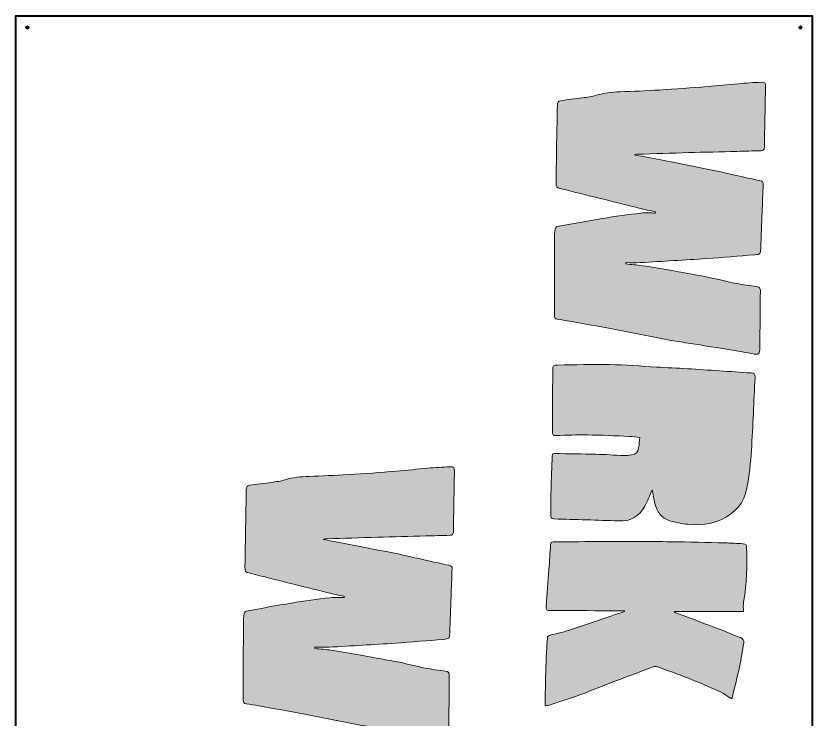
# Model space of a CAD drawing. Header units: millimetres. Extents: x 0 to 1200, y -2000 to 0.
# Drawn here: x 0 to 1200, y -1060 to 0 of the extents above; entities that cross this region are included whole.
import ezdxf

# ---------------------------------------------------------------- set-up
doc = ezdxf.new("R2010")
doc.units = ezdxf.units.MM
doc.header["$MEASUREMENT"] = 0
for name, color, linetype, lineweight in [('2023-006', 7, 'Continuous', 0), ('Bounding Box', 7, 'Continuous', 0), ('Screws', 7, 'Continuous', 0)]:
    doc.layers.add(name, color=color, linetype=linetype, lineweight=lineweight)

# ---------------------------------------------------------------- blocks, each defined once
blk = doc.blocks.new('Block_0')
at = {"layer": '2023-006', "true_color": 0x000000, "transparency": 33554687}
h = blk.add_hatch(color=18, dxfattribs=at)
h.dxf.hatch_style = 2
edge = h.paths.add_edge_path()
edge.add_spline(control_points=[(495.3, -875.2), (487.1, -873.4), (478.8, -871.7), (470.6, -869.7), (431.5, -860), (392.4, -850.2), (353.3, -840.3), (345.5, -838.4), (345.4, -838.2), (345.4, -830.2), (345.7, -810.4), (346, -790.5), (346.4, -770.7), (346.7, -751.9), (347.2, -733.1), (347.4, -714.3), (347.4, -710.5), (348.7, -708.1), (352.4, -707.6), (363.4, -706.1), (374.4, -704.9), (385.3, -703.3), (392.3, -702.3), (399.3, -701.4), (406, -699.4), (417.6, -695.7), (429.5, -694.8), (441.5, -694.3), (461.5, -693.4), (481.4, -692.7), (501.4, -691.5), (525.5, -690.1), (549.6, -688.3), (573.7, -686.4), (589.4, -685.1), (605.1, -683.3), (620.8, -681.9), (632, -681), (643.2, -680.3), (654.5, -679.9), (660.4, -679.7), (661.2, -680.5), (661.1, -686.2), (660.6, -716.7), (660, -747.2), (659.5, -777.7), (659.4, -781.4), (658, -783), (654.1, -783.1), (642.1, -783.2), (630.1, -783.8), (618, -784.1), (593.7, -784.7), (569.4, -785.3), (545.1, -786), (519.4, -786.7), (493.7, -787.6), (468.1, -788.4), (466.6, -788.5), (465.1, -788.6), (463.5, -789.5), (468, -790.3), (472.5, -791), (477, -791.8), (491, -794.6), (504.9, -797.3), (518.9, -800.1), (538.6, -803.9), (558.4, -807.6), (578.1, -811.7), (592.1, -814.6), (606.1, -818), (620.2, -821.1), (631, -823.6), (641.8, -826.1), (652.7, -828.2), (656.5, -828.9), (657.8, -830.7), (657.6, -834.2), (657.1, -848.1), (656.6, -861.9), (656, -875.7), (655.4, -893.7), (654.7, -911.8), (654.1, -929.8), (653.8, -938.9), (653.6, -939.3), (644.7, -940.1), (620.7, -942), (596.6, -944), (572.5, -945.7), (539.1, -947.9), (505.7, -949.9), (472.3, -951.8), (465.1, -952.2), (458, -951.9), (450.8, -951.9), (450.8, -952.5), (450.7, -953.2), (450.7, -953.9), (459, -954.7), (467.3, -955.2), (475.5, -956.5), (491.4, -958.9), (507.2, -961.6), (523, -964.4), (541.5, -967.7), (559.9, -971), (578.3, -974.6), (591.2, -977.2), (603.9, -980.7), (616.8, -983.2), (627.1, -985.3), (637.5, -986.6), (647.9, -988), (652, -988.5), (653.5, -990.1), (653.4, -994.4), (653, -1022.6), (653, -1050.9), (652.5, -1079.2), (652.3, -1090.9), (651.9, -1091), (640.4, -1089.1), (616.9, -1085.1), (593.4, -1081), (569.9, -1077.1), (550.5, -1073.9), (531, -1071.4), (511.6, -1067.9), (484.4, -1062.9), (457.2, -1057.1), (430, -1051.9), (408.8, -1047.8), (387.5, -1044.1), (366.3, -1040.3), (359.9, -1039.1), (353.5, -1038.1), (347.2, -1037.1), (344.1, -1036.6), (342.8, -1034.9), (342.8, -1031.8), (342.9, -993.6), (342.9, -955.4), (343, -917.2), (343, -911.8), (343.4, -906.4), (344.1, -901), (344.2, -899.7), (346, -897.7), (347.4, -897.5), (370.1, -893.2), (392.8, -889), (415.6, -885.3), (434.8, -882.2), (454.1, -879.5), (473.5, -877.2), (480.6, -876.3), (487.8, -877.1), (495, -877.1), (495.1, -876.4), (495.2, -875.8), (495.3, -875.2)], knot_values=[0, 0, 0, 0, 1, 1, 1, 2, 2, 2, 3, 3, 3, 4, 4, 4, 5, 5, 5, 6, 6, 6, 7, 7, 7, 8, 8, 8, 9, 9, 9, 10, 10, 10, 11, 11, 11, 12, 12, 12, 13, 13, 13, 14, 14, 14, 15, 15, 15, 16, 16, 16, 17, 17, 17, 18, 18, 18, 19, 19, 19, 20, 20, 20, 21, 21, 21, 22, 22, 22, 23, 23, 23, 24, 24, 24, 25, 25, 25, 26, 26, 26, 27, 27, 27, 28, 28, 28, 29, 29, 29, 30, 30, 30, 31, 31, 31, 32, 32, 32, 33, 33, 33, 34, 34, 34, 35, 35, 35, 36, 36, 36, 37, 37, 37, 38, 38, 38, 39, 39, 39, 40, 40, 40, 41, 41, 41, 42, 42, 42, 43, 43, 43, 44, 44, 44, 45, 45, 45, 46, 46, 46, 47, 47, 47, 48, 48, 48, 49, 49, 49, 50, 50, 50, 51, 51, 51, 52, 52, 52, 53, 53, 53, 54, 54, 54, 54], degree=3, periodic=0)
h = blk.add_hatch(color=18, dxfattribs=at)
h.dxf.hatch_style = 2
edge = h.paths.add_edge_path()
edge.add_spline(control_points=[(490.4, -1294.4), (486.6, -1302.8), (483.4, -1311.1), (479.3, -1318.9), (471, -1334.7), (458, -1342.3), (439.7, -1341.5), (407.3, -1340.1), (374.9, -1339.3), (342.4, -1338.4), (337.8, -1338.2), (337.4, -1335.5), (337.4, -1332.2), (337.5, -1319.5), (337.5, -1306.9), (337.9, -1294.3), (338.3, -1277.3), (339.1, -1260.4), (339.6, -1243.4), (339.7, -1240.4), (340.9, -1239.7), (343.7, -1239.7), (364.5, -1240.2), (385.2, -1240.3), (405.9, -1240.8), (419.7, -1241.2), (433.5, -1242.2), (447.3, -1242.7), (451.2, -1242.8), (455.1, -1242.4), (458.9, -1241.9), (465.8, -1241), (468.9, -1238), (470, -1231), (470.8, -1226.2), (471.2, -1221.2), (471.8, -1215.7), (466.2, -1215.1), (460.9, -1214.2), (455.6, -1214), (434.6, -1213.1), (413.6, -1212), (392.6, -1211.7), (376.9, -1211.4), (361.2, -1212.1), (345.4, -1212.5), (341.2, -1212.7), (339.9, -1211.1), (339.9, -1207.1), (340.2, -1175.9), (340.2, -1144.8), (340.4, -1113.7), (340.5, -1107.1), (341.3, -1106.3), (347.7, -1106.2), (373.8, -1105.9), (400, -1105.1), (426.1, -1105.6), (449.6, -1106.1), (473.1, -1108.1), (496.6, -1109.4), (512.4, -1110.2), (528.1, -1110.8), (543.9, -1111.8), (575.8, -1113.9), (607.7, -1116.2), (639.6, -1118.2), (643.9, -1118.5), (645.5, -1120), (645.3, -1124.6), (643.5, -1161.2), (642.3, -1197.9), (639.9, -1234.5), (638.7, -1253.6), (636.4, -1272.8), (633.1, -1291.7), (629.2, -1314.1), (615.6, -1329.7), (594.9, -1339.1), (578.6, -1346.6), (561.4, -1348.1), (543.9, -1346.5), (534.9, -1345.7), (525.9, -1343.6), (517.2, -1341.1), (504.3, -1337.3), (497.4, -1327.5), (494.3, -1314.9), (492.6, -1308.3), (491.7, -1301.5), (490.4, -1294.4)], knot_values=[0, 0, 0, 0, 1, 1, 1, 2, 2, 2, 3, 3, 3, 4, 4, 4, 5, 5, 5, 6, 6, 6, 7, 7, 7, 8, 8, 8, 9, 9, 9, 10, 10, 10, 11, 11, 11, 12, 12, 12, 13, 13, 13, 14, 14, 14, 15, 15, 15, 16, 16, 16, 17, 17, 17, 18, 18, 18, 19, 19, 19, 20, 20, 20, 21, 21, 21, 22, 22, 22, 23, 23, 23, 24, 24, 24, 25, 25, 25, 26, 26, 26, 27, 27, 27, 28, 28, 28, 29, 29, 29, 30, 30, 30, 30], degree=3, periodic=0)
h = blk.add_hatch(color=18, dxfattribs=at)
h.dxf.hatch_style = 2
edge = h.paths.add_edge_path()
edge.add_spline(control_points=[(628, -1477.8), (592.8, -1477.8), (558.3, -1477.8), (523.7, -1477.8), (523.7, -1478.1), (523.6, -1478.3), (523.5, -1478.6), (525.2, -1479.4), (526.9, -1480.3), (528.6, -1480.9), (550.6, -1489.2), (572.7, -1497.4), (594.7, -1505.8), (604.3, -1509.4), (613.8, -1513.6), (623.4, -1517.4), (627.1, -1518.9), (629, -1521.5), (628.4, -1525.4), (626.4, -1537.4), (624.5, -1549.4), (622, -1561.2), (618.7, -1576.3), (614.9, -1591.3), (611.3, -1606.3), (611, -1607.2), (610.6, -1608), (610, -1609.3), (608.1, -1608.2), (606.3, -1607.3), (604.5, -1606.2), (600, -1603.4), (595.7, -1600.1), (590.9, -1597.9), (575.6, -1591.2), (560.3, -1584.8), (544.8, -1578.7), (528.9, -1572.5), (512.9, -1566.7), (496.8, -1561), (495.3, -1560.4), (493.2, -1560.6), (491.6, -1561.2), (481.1, -1565.2), (470.7, -1569.4), (460.2, -1573.3), (444.8, -1579.2), (429.3, -1584.9), (413.9, -1590.8), (403.3, -1594.9), (392.9, -1599.6), (382.1, -1603.4), (366, -1609.1), (349.7, -1614.2), (333.5, -1619.5), (332.3, -1619.9), (330.9, -1619.9), (329.1, -1620.2), (329.1, -1613.6), (329, -1607.3), (329.1, -1601), (329.7, -1580.3), (330.3, -1559.6), (331, -1538.8), (331.3, -1531.9), (332.1, -1525), (332.4, -1518.1), (332.5, -1515.1), (334.3, -1514.5), (336.7, -1513.9), (347.8, -1510.9), (359, -1508.4), (370, -1504.8), (389.9, -1498.3), (409.7, -1491.1), (429.5, -1484.3), (435.9, -1482.1), (442.3, -1480.2), (448.7, -1478.2), (448.6, -1477.7), (448.6, -1477.2), (448.6, -1476.8), (441, -1476.8), (433.3, -1476.8), (425.7, -1476.8), (396.3, -1476.7), (366.8, -1476.7), (337.4, -1476.6), (330.6, -1476.6), (330.4, -1476.4), (330.8, -1469.8), (332, -1451.3), (333.4, -1432.9), (334.7, -1414.5), (335.6, -1402.1), (336.5, -1389.7), (337.1, -1377.2), (337.3, -1374.3), (338, -1373), (341.3, -1373), (366.8, -1372.9), (392.3, -1372.5), (417.8, -1372.4), (451.4, -1372.4), (485, -1372.4), (518.6, -1372.7), (545.8, -1373), (573, -1373.7), (600.2, -1374.4), (609.3, -1374.7), (618.5, -1375.4), (627.6, -1375.8), (631.2, -1375.9), (632.4, -1377.5), (632.5, -1381.1), (633.1, -1408.6), (633.4, -1436.1), (628.1, -1463.3), (627.2, -1467.9), (628, -1472.8), (628, -1477.8)], knot_values=[0, 0, 0, 0, 1, 1, 1, 2, 2, 2, 3, 3, 3, 4, 4, 4, 5, 5, 5, 6, 6, 6, 7, 7, 7, 8, 8, 8, 9, 9, 9, 10, 10, 10, 11, 11, 11, 12, 12, 12, 13, 13, 13, 14, 14, 14, 15, 15, 15, 16, 16, 16, 17, 17, 17, 18, 18, 18, 19, 19, 19, 20, 20, 20, 21, 21, 21, 22, 22, 22, 23, 23, 23, 24, 24, 24, 25, 25, 25, 26, 26, 26, 27, 27, 27, 28, 28, 28, 29, 29, 29, 30, 30, 30, 31, 31, 31, 32, 32, 32, 33, 33, 33, 34, 34, 34, 35, 35, 35, 36, 36, 36, 37, 37, 37, 38, 38, 38, 39, 39, 39, 40, 40, 40, 40], degree=3, periodic=0)
at = {"layer": '2023-006'}
for points, knots in [([(495.3, -875.2), (487.1, -873.4), (478.8, -871.7), (470.6, -869.7), (431.5, -860), (392.4, -850.2), (353.3, -840.3), (345.5, -838.4), (345.4, -838.2), (345.4, -830.2), (345.7, -810.4), (346, -790.5), (346.4, -770.7), (346.7, -751.9), (347.2, -733.1), (347.4, -714.3), (347.4, -710.5), (348.7, -708.1), (352.4, -707.6), (363.4, -706.1), (374.4, -704.9), (385.3, -703.3), (392.3, -702.3), (399.3, -701.4), (406, -699.4), (417.6, -695.7), (429.5, -694.8), (441.5, -694.3), (461.5, -693.4), (481.4, -692.7), (501.4, -691.5), (525.5, -690.1), (549.6, -688.3), (573.7, -686.4), (589.4, -685.1), (605.1, -683.3), (620.8, -681.9), (632, -681), (643.2, -680.3), (654.5, -679.9), (660.4, -679.7), (661.2, -680.5), (661.1, -686.2), (660.6, -716.7), (660, -747.2), (659.5, -777.7), (659.4, -781.4), (658, -783), (654.1, -783.1), (642.1, -783.2), (630.1, -783.8), (618, -784.1), (593.7, -784.7), (569.4, -785.3), (545.1, -786), (519.4, -786.7), (493.7, -787.6), (468.1, -788.4), (466.6, -788.5), (465.1, -788.6), (463.5, -789.5), (468, -790.3), (472.5, -791), (477, -791.8), (491, -794.6), (504.9, -797.3), (518.9, -800.1), (538.6, -803.9), (558.4, -807.6), (578.1, -811.7), (592.1, -814.6), (606.1, -818), (620.2, -821.1), (631, -823.6), (641.8, -826.1), (652.7, -828.2), (656.5, -828.9), (657.8, -830.7), (657.6, -834.2), (657.1, -848.1), (656.6, -861.9), (656, -875.7), (655.4, -893.7), (654.7, -911.8), (654.1, -929.8), (653.8, -938.9), (653.6, -939.3), (644.7, -940.1), (620.7, -942), (596.6, -944), (572.5, -945.7), (539.1, -947.9), (505.7, -949.9), (472.3, -951.8), (465.1, -952.2), (458, -951.9), (450.8, -951.9), (450.8, -952.5), (450.7, -953.2), (450.7, -953.9), (459, -954.7), (467.3, -955.2), (475.5, -956.5), (491.4, -958.9), (507.2, -961.6), (523, -964.4), (541.5, -967.7), (559.9, -971), (578.3, -974.6), (591.2, -977.2), (603.9, -980.7), (616.8, -983.2), (627.1, -985.3), (637.5, -986.6), (647.9, -988), (652, -988.5), (653.5, -990.1), (653.4, -994.4), (653, -1022.6), (653, -1050.9), (652.5, -1079.2), (652.3, -1090.9), (651.9, -1091), (640.4, -1089.1), (616.9, -1085.1), (593.4, -1081), (569.9, -1077.1), (550.5, -1073.9), (531, -1071.4), (511.6, -1067.9), (484.4, -1062.9), (457.2, -1057.1), (430, -1051.9), (408.8, -1047.8), (387.5, -1044.1), (366.3, -1040.3), (359.9, -1039.1), (353.5, -1038.1), (347.2, -1037.1), (344.1, -1036.6), (342.8, -1034.9), (342.8, -1031.8), (342.9, -993.6), (342.9, -955.4), (343, -917.2), (343, -911.8), (343.4, -906.4), (344.1, -901), (344.2, -899.7), (346, -897.7), (347.4, -897.5), (370.1, -893.2), (392.8, -889), (415.6, -885.3), (434.8, -882.2), (454.1, -879.5), (473.5, -877.2), (480.6, -876.3), (487.8, -877.1), (495, -877.1), (495.1, -876.4), (495.2, -875.8), (495.3, -875.2)], [0, 0, 0, 0, 1, 1, 1, 2, 2, 2, 3, 3, 3, 4, 4, 4, 5, 5, 5, 6, 6, 6, 7, 7, 7, 8, 8, 8, 9, 9, 9, 10, 10, 10, 11, 11, 11, 12, 12, 12, 13, 13, 13, 14, 14, 14, 15, 15, 15, 16, 16, 16, 17, 17, 17, 18, 18, 18, 19, 19, 19, 20, 20, 20, 21, 21, 21, 22, 22, 22, 23, 23, 23, 24, 24, 24, 25, 25, 25, 26, 26, 26, 27, 27, 27, 28, 28, 28, 29, 29, 29, 30, 30, 30, 31, 31, 31, 32, 32, 32, 33, 33, 33, 34, 34, 34, 35, 35, 35, 36, 36, 36, 37, 37, 37, 38, 38, 38, 39, 39, 39, 40, 40, 40, 41, 41, 41, 42, 42, 42, 43, 43, 43, 44, 44, 44, 45, 45, 45, 46, 46, 46, 47, 47, 47, 48, 48, 48, 49, 49, 49, 50, 50, 50, 51, 51, 51, 52, 52, 52, 53, 53, 53, 54, 54, 54, 54]), ([(490.4, -1294.4), (486.6, -1302.8), (483.4, -1311.1), (479.3, -1318.9), (471, -1334.7), (458, -1342.3), (439.7, -1341.5), (407.3, -1340.1), (374.9, -1339.3), (342.4, -1338.4), (337.8, -1338.2), (337.4, -1335.5), (337.4, -1332.2), (337.5, -1319.5), (337.5, -1306.9), (337.9, -1294.3), (338.3, -1277.3), (339.1, -1260.4), (339.6, -1243.4), (339.7, -1240.4), (340.9, -1239.7), (343.7, -1239.7), (364.5, -1240.2), (385.2, -1240.3), (405.9, -1240.8), (419.7, -1241.2), (433.5, -1242.2), (447.3, -1242.7), (451.2, -1242.8), (455.1, -1242.4), (458.9, -1241.9), (465.8, -1241), (468.9, -1238), (470, -1231), (470.8, -1226.2), (471.2, -1221.2), (471.8, -1215.7), (466.2, -1215.1), (460.9, -1214.2), (455.6, -1214), (434.6, -1213.1), (413.6, -1212), (392.6, -1211.7), (376.9, -1211.4), (361.2, -1212.1), (345.4, -1212.5), (341.2, -1212.7), (339.9, -1211.1), (339.9, -1207.1), (340.2, -1175.9), (340.2, -1144.8), (340.4, -1113.7), (340.5, -1107.1), (341.3, -1106.3), (347.7, -1106.2), (373.8, -1105.9), (400, -1105.1), (426.1, -1105.6), (449.6, -1106.1), (473.1, -1108.1), (496.6, -1109.4), (512.4, -1110.2), (528.1, -1110.8), (543.9, -1111.8), (575.8, -1113.9), (607.7, -1116.2), (639.6, -1118.2), (643.9, -1118.5), (645.5, -1120), (645.3, -1124.6), (643.5, -1161.2), (642.3, -1197.9), (639.9, -1234.5), (638.7, -1253.6), (636.4, -1272.8), (633.1, -1291.7), (629.2, -1314.1), (615.6, -1329.7), (594.9, -1339.1), (578.6, -1346.6), (561.4, -1348.1), (543.9, -1346.5), (534.9, -1345.7), (525.9, -1343.6), (517.2, -1341.1), (504.3, -1337.3), (497.4, -1327.5), (494.3, -1314.9), (492.6, -1308.3), (491.7, -1301.5), (490.4, -1294.4)], [0, 0, 0, 0, 1, 1, 1, 2, 2, 2, 3, 3, 3, 4, 4, 4, 5, 5, 5, 6, 6, 6, 7, 7, 7, 8, 8, 8, 9, 9, 9, 10, 10, 10, 11, 11, 11, 12, 12, 12, 13, 13, 13, 14, 14, 14, 15, 15, 15, 16, 16, 16, 17, 17, 17, 18, 18, 18, 19, 19, 19, 20, 20, 20, 21, 21, 21, 22, 22, 22, 23, 23, 23, 24, 24, 24, 25, 25, 25, 26, 26, 26, 27, 27, 27, 28, 28, 28, 29, 29, 29, 30, 30, 30, 30]), ([(628, -1477.8), (592.8, -1477.8), (558.3, -1477.8), (523.7, -1477.8), (523.7, -1478.1), (523.6, -1478.3), (523.5, -1478.6), (525.2, -1479.4), (526.9, -1480.3), (528.6, -1480.9), (550.6, -1489.2), (572.7, -1497.4), (594.7, -1505.8), (604.3, -1509.4), (613.8, -1513.6), (623.4, -1517.4), (627.1, -1518.9), (629, -1521.5), (628.4, -1525.4), (626.4, -1537.4), (624.5, -1549.4), (622, -1561.2), (618.7, -1576.3), (614.9, -1591.3), (611.3, -1606.3), (611, -1607.2), (610.6, -1608), (610, -1609.3), (608.1, -1608.2), (606.3, -1607.3), (604.5, -1606.2), (600, -1603.4), (595.7, -1600.1), (590.9, -1597.9), (575.6, -1591.2), (560.3, -1584.8), (544.8, -1578.7), (528.9, -1572.5), (512.9, -1566.7), (496.8, -1561), (495.3, -1560.4), (493.2, -1560.6), (491.6, -1561.2), (481.1, -1565.2), (470.7, -1569.4), (460.2, -1573.3), (444.8, -1579.2), (429.3, -1584.9), (413.9, -1590.8), (403.3, -1594.9), (392.9, -1599.6), (382.1, -1603.4), (366, -1609.1), (349.7, -1614.2), (333.5, -1619.5), (332.3, -1619.9), (330.9, -1619.9), (329.1, -1620.2), (329.1, -1613.6), (329, -1607.3), (329.1, -1601), (329.7, -1580.3), (330.3, -1559.6), (331, -1538.8), (331.3, -1531.9), (332.1, -1525), (332.4, -1518.1), (332.5, -1515.1), (334.3, -1514.5), (336.7, -1513.9), (347.8, -1510.9), (359, -1508.4), (370, -1504.8), (389.9, -1498.3), (409.7, -1491.1), (429.5, -1484.3), (435.9, -1482.1), (442.3, -1480.2), (448.7, -1478.2), (448.6, -1477.7), (448.6, -1477.2), (448.6, -1476.8), (441, -1476.8), (433.3, -1476.8), (425.7, -1476.8), (396.3, -1476.7), (366.8, -1476.7), (337.4, -1476.6), (330.6, -1476.6), (330.4, -1476.4), (330.8, -1469.8), (332, -1451.3), (333.4, -1432.9), (334.7, -1414.5), (335.6, -1402.1), (336.5, -1389.7), (337.1, -1377.2), (337.3, -1374.3), (338, -1373), (341.3, -1373), (366.8, -1372.9), (392.3, -1372.5), (417.8, -1372.4), (451.4, -1372.4), (485, -1372.4), (518.6, -1372.7), (545.8, -1373), (573, -1373.7), (600.2, -1374.4), (609.3, -1374.7), (618.5, -1375.4), (627.6, -1375.8), (631.2, -1375.9), (632.4, -1377.5), (632.5, -1381.1), (633.1, -1408.6), (633.4, -1436.1), (628.1, -1463.3), (627.2, -1467.9), (628, -1472.8), (628, -1477.8)], [0, 0, 0, 0, 1, 1, 1, 2, 2, 2, 3, 3, 3, 4, 4, 4, 5, 5, 5, 6, 6, 6, 7, 7, 7, 8, 8, 8, 9, 9, 9, 10, 10, 10, 11, 11, 11, 12, 12, 12, 13, 13, 13, 14, 14, 14, 15, 15, 15, 16, 16, 16, 17, 17, 17, 18, 18, 18, 19, 19, 19, 20, 20, 20, 21, 21, 21, 22, 22, 22, 23, 23, 23, 24, 24, 24, 25, 25, 25, 26, 26, 26, 27, 27, 27, 28, 28, 28, 29, 29, 29, 30, 30, 30, 31, 31, 31, 32, 32, 32, 33, 33, 33, 34, 34, 34, 35, 35, 35, 36, 36, 36, 37, 37, 37, 38, 38, 38, 39, 39, 39, 40, 40, 40, 40])]:
    blk.add_open_spline(points, degree=3, knots=knots, dxfattribs=at)
blk = doc.blocks.new('Block_1')
at = {"layer": '2023-006', "true_color": 0x000000, "transparency": 33554687}
h = blk.add_hatch(color=18, dxfattribs=at)
h.dxf.hatch_style = 2
edge = h.paths.add_edge_path()
edge.add_spline(control_points=[(964.1, -295.2), (955.9, -293.4), (947.6, -291.7), (939.5, -289.7), (900.3, -280), (861.2, -270.2), (822.1, -260.4), (814.3, -258.4), (814.2, -258.2), (814.3, -250.2), (814.5, -230.4), (814.9, -210.5), (815.2, -190.7), (815.6, -171.9), (816.1, -153.1), (816.3, -134.3), (816.3, -130.5), (817.5, -128.2), (821.3, -127.7), (832.2, -126.2), (843.2, -125), (854.2, -123.4), (861.1, -122.4), (868.2, -121.5), (874.8, -119.4), (886.5, -115.8), (898.4, -114.9), (910.4, -114.3), (930.3, -113.4), (950.3, -112.8), (970.2, -111.6), (994.3, -110.1), (1018.4, -108.3), (1042.5, -106.4), (1058.2, -105.2), (1073.9, -103.3), (1089.6, -102), (1100.8, -101), (1112.1, -100.3), (1123.3, -99.9), (1129.2, -99.7), (1130, -100.5), (1130, -106.3), (1129.5, -136.8), (1128.8, -167.3), (1128.3, -197.7), (1128.2, -201.4), (1126.8, -203), (1122.9, -203.1), (1110.9, -203.3), (1098.9, -203.8), (1086.9, -204.1), (1062.6, -204.8), (1038.3, -205.3), (1013.9, -206), (988.3, -206.7), (962.6, -207.6), (936.9, -208.4), (935.4, -208.5), (933.9, -208.6), (932.3, -209.5), (936.8, -210.3), (941.4, -211), (945.9, -211.9), (959.8, -214.6), (973.8, -217.4), (987.7, -220.1), (1007.5, -224), (1027.2, -227.7), (1046.9, -231.7), (1061, -234.6), (1075, -238), (1089, -241.2), (1099.8, -243.6), (1110.6, -246.2), (1121.5, -248.2), (1125.4, -249), (1126.6, -250.7), (1126.5, -254.3), (1125.9, -268.1), (1125.4, -281.9), (1124.9, -295.7), (1124.2, -313.8), (1123.5, -331.8), (1122.9, -349.8), (1122.6, -359), (1122.5, -359.4), (1113.6, -360.1), (1089.5, -362), (1065.5, -364.1), (1041.4, -365.7), (1008, -367.9), (974.6, -369.9), (941.1, -371.8), (934, -372.2), (926.8, -371.9), (919.6, -371.9), (919.6, -372.6), (919.6, -373.2), (919.6, -373.9), (927.8, -374.7), (936.2, -375.2), (944.4, -376.5), (960.2, -378.9), (976, -381.6), (991.8, -384.4), (1010.3, -387.7), (1028.8, -391), (1047.2, -394.7), (1060.1, -397.2), (1072.8, -400.7), (1085.7, -403.3), (1096, -405.3), (1106.4, -406.7), (1116.8, -408), (1120.9, -408.6), (1122.3, -410.1), (1122.3, -414.4), (1121.8, -442.7), (1121.8, -470.9), (1121.3, -499.2), (1121.1, -510.9), (1120.7, -511), (1109.3, -509.1), (1085.7, -505.2), (1062.2, -501), (1038.7, -497.2), (1019.3, -494), (999.8, -491.4), (980.5, -487.9), (953.2, -482.9), (926.1, -477.1), (898.8, -471.9), (877.6, -467.8), (856.4, -464.1), (835.1, -460.3), (828.7, -459.2), (822.4, -458.1), (816, -457.1), (813, -456.6), (811.7, -454.9), (811.7, -451.8), (811.7, -413.6), (811.7, -375.5), (811.8, -337.3), (811.9, -331.9), (812.2, -326.4), (812.9, -321.1), (813.1, -319.7), (814.9, -317.7), (816.2, -317.5), (838.9, -313.3), (861.6, -309), (884.4, -305.3), (903.7, -302.2), (923, -299.6), (942.3, -297.2), (949.4, -296.4), (956.7, -297.1), (963.9, -297.1), (964, -296.5), (964.1, -295.9), (964.1, -295.2)], knot_values=[0, 0, 0, 0, 1, 1, 1, 2, 2, 2, 3, 3, 3, 4, 4, 4, 5, 5, 5, 6, 6, 6, 7, 7, 7, 8, 8, 8, 9, 9, 9, 10, 10, 10, 11, 11, 11, 12, 12, 12, 13, 13, 13, 14, 14, 14, 15, 15, 15, 16, 16, 16, 17, 17, 17, 18, 18, 18, 19, 19, 19, 20, 20, 20, 21, 21, 21, 22, 22, 22, 23, 23, 23, 24, 24, 24, 25, 25, 25, 26, 26, 26, 27, 27, 27, 28, 28, 28, 29, 29, 29, 30, 30, 30, 31, 31, 31, 32, 32, 32, 33, 33, 33, 34, 34, 34, 35, 35, 35, 36, 36, 36, 37, 37, 37, 38, 38, 38, 39, 39, 39, 40, 40, 40, 41, 41, 41, 42, 42, 42, 43, 43, 43, 44, 44, 44, 45, 45, 45, 46, 46, 46, 47, 47, 47, 48, 48, 48, 49, 49, 49, 50, 50, 50, 51, 51, 51, 52, 52, 52, 53, 53, 53, 54, 54, 54, 54], degree=3, periodic=0)
h = blk.add_hatch(color=18, dxfattribs=at)
h.dxf.hatch_style = 2
edge = h.paths.add_edge_path()
edge.add_spline(control_points=[(959.3, -714.4), (955.5, -722.9), (952.2, -731.1), (948.2, -738.9), (939.8, -754.8), (926.8, -762.3), (908.5, -761.5), (876.1, -760.1), (843.7, -759.3), (811.3, -758.4), (806.6, -758.3), (806.2, -755.6), (806.2, -752.2), (806.3, -739.6), (806.4, -727), (806.7, -714.3), (807.2, -697.4), (808, -680.4), (808.5, -663.4), (808.6, -660.4), (809.7, -659.7), (812.6, -659.8), (833.3, -660.2), (854, -660.3), (874.8, -660.9), (888.5, -661.2), (902.3, -662.2), (916.1, -662.7), (920, -662.8), (923.9, -662.4), (927.8, -661.9), (934.7, -661.1), (937.7, -658.1), (938.8, -651), (939.6, -646.2), (940, -641.3), (940.7, -635.7), (935, -635.1), (929.8, -634.2), (924.5, -634), (903.5, -633.1), (882.5, -632), (861.5, -631.7), (845.7, -631.4), (830, -632.1), (814.3, -632.6), (810.1, -632.7), (808.8, -631.1), (808.8, -627.1), (809, -596), (809.1, -564.8), (809.3, -533.7), (809.3, -527.1), (810.1, -526.4), (816.6, -526.3), (842.7, -526), (868.8, -525.1), (894.9, -525.6), (918.5, -526.1), (942, -528.1), (965.5, -529.4), (981.2, -530.3), (997, -530.8), (1012.7, -531.9), (1044.6, -533.9), (1076.5, -536.2), (1108.4, -538.2), (1112.7, -538.5), (1114.4, -540.1), (1114.2, -544.6), (1112.3, -581.3), (1111.1, -617.9), (1108.8, -654.5), (1107.6, -673.7), (1105.2, -692.8), (1101.9, -711.7), (1098, -734.2), (1084.5, -749.7), (1063.8, -759.1), (1047.4, -766.6), (1030.2, -768.1), (1012.7, -766.5), (1003.7, -765.7), (994.7, -763.6), (986, -761.1), (973.1, -757.3), (966.2, -747.5), (963.1, -735), (961.5, -728.3), (960.6, -721.5), (959.3, -714.4)], knot_values=[0, 0, 0, 0, 1, 1, 1, 2, 2, 2, 3, 3, 3, 4, 4, 4, 5, 5, 5, 6, 6, 6, 7, 7, 7, 8, 8, 8, 9, 9, 9, 10, 10, 10, 11, 11, 11, 12, 12, 12, 13, 13, 13, 14, 14, 14, 15, 15, 15, 16, 16, 16, 17, 17, 17, 18, 18, 18, 19, 19, 19, 20, 20, 20, 21, 21, 21, 22, 22, 22, 23, 23, 23, 24, 24, 24, 25, 25, 25, 26, 26, 26, 27, 27, 27, 28, 28, 28, 29, 29, 29, 30, 30, 30, 30], degree=3, periodic=0)
h = blk.add_hatch(color=18, dxfattribs=at)
h.dxf.hatch_style = 2
edge = h.paths.add_edge_path()
edge.add_spline(control_points=[(1096.8, -897.8), (1061.7, -897.8), (1027.1, -897.8), (992.6, -897.8), (992.5, -898.1), (992.4, -898.4), (992.3, -898.7), (994, -899.4), (995.7, -900.3), (997.4, -901), (1019.5, -909.2), (1041.5, -917.4), (1063.5, -925.8), (1073.2, -929.5), (1082.6, -933.6), (1092.2, -937.4), (1096, -938.9), (1097.9, -941.5), (1097.2, -945.4), (1095.2, -957.4), (1093.4, -969.4), (1090.8, -981.3), (1087.6, -996.4), (1083.7, -1011.3), (1080.1, -1026.3), (1079.9, -1027.2), (1079.4, -1028), (1078.9, -1029.3), (1076.9, -1028.2), (1075.1, -1027.3), (1073.3, -1026.2), (1068.8, -1023.5), (1064.5, -1020.1), (1059.7, -1018), (1044.5, -1011.3), (1029.1, -1004.8), (1013.7, -998.7), (997.8, -992.5), (981.7, -986.8), (965.7, -981), (964.1, -980.5), (962, -980.7), (960.5, -981.3), (950, -985.2), (939.5, -989.4), (929, -993.4), (913.6, -999.2), (898.2, -1005), (882.8, -1010.9), (872.1, -1015), (861.7, -1019.6), (851, -1023.4), (834.9, -1029.1), (818.6, -1034.2), (802.3, -1039.6), (801.1, -1040), (799.7, -1040), (797.9, -1040.2), (797.9, -1033.6), (797.8, -1027.3), (798, -1021), (798.5, -1000.3), (799.1, -979.6), (799.9, -958.9), (800.1, -952), (800.9, -945.1), (801.2, -938.2), (801.4, -935.2), (803.2, -934.5), (805.5, -933.9), (816.6, -931), (827.9, -928.4), (838.8, -924.8), (858.8, -918.3), (878.5, -911.1), (898.4, -904.3), (904.7, -902.2), (911.1, -900.3), (917.5, -898.2), (917.5, -897.8), (917.5, -897.3), (917.4, -896.8), (909.8, -896.8), (902.2, -896.8), (894.5, -896.8), (865.1, -896.7), (835.7, -896.7), (806.2, -896.6), (799.5, -896.6), (799.2, -896.5), (799.6, -889.8), (800.8, -871.4), (802.3, -853), (803.6, -834.6), (804.4, -822.1), (805.3, -809.7), (806, -797.2), (806.2, -794.3), (806.8, -793), (810.1, -793), (835.6, -792.9), (861.1, -792.5), (886.6, -792.4), (920.3, -792.4), (953.9, -792.4), (987.5, -792.8), (1014.7, -793), (1041.8, -793.8), (1069, -794.5), (1078.2, -794.7), (1087.3, -795.5), (1096.4, -795.8), (1100.1, -796), (1101.3, -797.5), (1101.4, -801.1), (1102, -828.6), (1102.2, -856.1), (1097, -883.3), (1096.1, -887.9), (1096.8, -892.8), (1096.8, -897.8)], knot_values=[0, 0, 0, 0, 1, 1, 1, 2, 2, 2, 3, 3, 3, 4, 4, 4, 5, 5, 5, 6, 6, 6, 7, 7, 7, 8, 8, 8, 9, 9, 9, 10, 10, 10, 11, 11, 11, 12, 12, 12, 13, 13, 13, 14, 14, 14, 15, 15, 15, 16, 16, 16, 17, 17, 17, 18, 18, 18, 19, 19, 19, 20, 20, 20, 21, 21, 21, 22, 22, 22, 23, 23, 23, 24, 24, 24, 25, 25, 25, 26, 26, 26, 27, 27, 27, 28, 28, 28, 29, 29, 29, 30, 30, 30, 31, 31, 31, 32, 32, 32, 33, 33, 33, 34, 34, 34, 35, 35, 35, 36, 36, 36, 37, 37, 37, 38, 38, 38, 39, 39, 39, 40, 40, 40, 40], degree=3, periodic=0)
at = {"layer": '2023-006'}
for points, knots in [([(964.1, -295.2), (955.9, -293.4), (947.6, -291.7), (939.5, -289.7), (900.3, -280), (861.2, -270.2), (822.1, -260.4), (814.3, -258.4), (814.2, -258.2), (814.3, -250.2), (814.5, -230.4), (814.9, -210.5), (815.2, -190.7), (815.6, -171.9), (816.1, -153.1), (816.3, -134.3), (816.3, -130.5), (817.5, -128.2), (821.3, -127.7), (832.2, -126.2), (843.2, -125), (854.2, -123.4), (861.1, -122.4), (868.2, -121.5), (874.8, -119.4), (886.5, -115.8), (898.4, -114.9), (910.4, -114.3), (930.3, -113.4), (950.3, -112.8), (970.2, -111.6), (994.3, -110.1), (1018.4, -108.3), (1042.5, -106.4), (1058.2, -105.2), (1073.9, -103.3), (1089.6, -102), (1100.8, -101), (1112.1, -100.3), (1123.3, -99.9), (1129.2, -99.7), (1130, -100.5), (1130, -106.3), (1129.5, -136.8), (1128.8, -167.3), (1128.3, -197.7), (1128.2, -201.4), (1126.8, -203), (1122.9, -203.1), (1110.9, -203.3), (1098.9, -203.8), (1086.9, -204.1), (1062.6, -204.8), (1038.3, -205.3), (1013.9, -206), (988.3, -206.7), (962.6, -207.6), (936.9, -208.4), (935.4, -208.5), (933.9, -208.6), (932.3, -209.5), (936.8, -210.3), (941.4, -211), (945.9, -211.9), (959.8, -214.6), (973.8, -217.4), (987.7, -220.1), (1007.5, -224), (1027.2, -227.7), (1046.9, -231.7), (1061, -234.6), (1075, -238), (1089, -241.2), (1099.8, -243.6), (1110.6, -246.2), (1121.5, -248.2), (1125.4, -249), (1126.6, -250.7), (1126.5, -254.3), (1125.9, -268.1), (1125.4, -281.9), (1124.9, -295.7), (1124.2, -313.8), (1123.5, -331.8), (1122.9, -349.8), (1122.6, -359), (1122.5, -359.4), (1113.6, -360.1), (1089.5, -362), (1065.5, -364.1), (1041.4, -365.7), (1008, -367.9), (974.6, -369.9), (941.1, -371.8), (934, -372.2), (926.8, -371.9), (919.6, -371.9), (919.6, -372.6), (919.6, -373.2), (919.6, -373.9), (927.8, -374.7), (936.2, -375.2), (944.4, -376.5), (960.2, -378.9), (976, -381.6), (991.8, -384.4), (1010.3, -387.7), (1028.8, -391), (1047.2, -394.7), (1060.1, -397.2), (1072.8, -400.7), (1085.7, -403.3), (1096, -405.3), (1106.4, -406.7), (1116.8, -408), (1120.9, -408.6), (1122.3, -410.1), (1122.3, -414.4), (1121.8, -442.7), (1121.8, -470.9), (1121.3, -499.2), (1121.1, -510.9), (1120.7, -511), (1109.3, -509.1), (1085.7, -505.2), (1062.2, -501), (1038.7, -497.2), (1019.3, -494), (999.8, -491.4), (980.5, -487.9), (953.2, -482.9), (926.1, -477.1), (898.8, -471.9), (877.6, -467.8), (856.4, -464.1), (835.1, -460.3), (828.7, -459.2), (822.4, -458.1), (816, -457.1), (813, -456.6), (811.7, -454.9), (811.7, -451.8), (811.7, -413.6), (811.7, -375.5), (811.8, -337.3), (811.9, -331.9), (812.2, -326.4), (812.9, -321.1), (813.1, -319.7), (814.9, -317.7), (816.2, -317.5), (838.9, -313.3), (861.6, -309), (884.4, -305.3), (903.7, -302.2), (923, -299.6), (942.3, -297.2), (949.4, -296.4), (956.7, -297.1), (963.9, -297.1), (964, -296.5), (964.1, -295.9), (964.1, -295.2)], [0, 0, 0, 0, 1, 1, 1, 2, 2, 2, 3, 3, 3, 4, 4, 4, 5, 5, 5, 6, 6, 6, 7, 7, 7, 8, 8, 8, 9, 9, 9, 10, 10, 10, 11, 11, 11, 12, 12, 12, 13, 13, 13, 14, 14, 14, 15, 15, 15, 16, 16, 16, 17, 17, 17, 18, 18, 18, 19, 19, 19, 20, 20, 20, 21, 21, 21, 22, 22, 22, 23, 23, 23, 24, 24, 24, 25, 25, 25, 26, 26, 26, 27, 27, 27, 28, 28, 28, 29, 29, 29, 30, 30, 30, 31, 31, 31, 32, 32, 32, 33, 33, 33, 34, 34, 34, 35, 35, 35, 36, 36, 36, 37, 37, 37, 38, 38, 38, 39, 39, 39, 40, 40, 40, 41, 41, 41, 42, 42, 42, 43, 43, 43, 44, 44, 44, 45, 45, 45, 46, 46, 46, 47, 47, 47, 48, 48, 48, 49, 49, 49, 50, 50, 50, 51, 51, 51, 52, 52, 52, 53, 53, 53, 54, 54, 54, 54]), ([(959.3, -714.4), (955.5, -722.9), (952.2, -731.1), (948.2, -738.9), (939.8, -754.8), (926.8, -762.3), (908.5, -761.5), (876.1, -760.1), (843.7, -759.3), (811.3, -758.4), (806.6, -758.3), (806.2, -755.6), (806.2, -752.2), (806.3, -739.6), (806.4, -727), (806.7, -714.3), (807.2, -697.4), (808, -680.4), (808.5, -663.4), (808.6, -660.4), (809.7, -659.7), (812.6, -659.8), (833.3, -660.2), (854, -660.3), (874.8, -660.9), (888.5, -661.2), (902.3, -662.2), (916.1, -662.7), (920, -662.8), (923.9, -662.4), (927.8, -661.9), (934.7, -661.1), (937.7, -658.1), (938.8, -651), (939.6, -646.2), (940, -641.3), (940.7, -635.7), (935, -635.1), (929.8, -634.2), (924.5, -634), (903.5, -633.1), (882.5, -632), (861.5, -631.7), (845.7, -631.4), (830, -632.1), (814.3, -632.6), (810.1, -632.7), (808.8, -631.1), (808.8, -627.1), (809, -596), (809.1, -564.8), (809.3, -533.7), (809.3, -527.1), (810.1, -526.4), (816.6, -526.3), (842.7, -526), (868.8, -525.1), (894.9, -525.6), (918.5, -526.1), (942, -528.1), (965.5, -529.4), (981.2, -530.3), (997, -530.8), (1012.7, -531.9), (1044.6, -533.9), (1076.5, -536.2), (1108.4, -538.2), (1112.7, -538.5), (1114.4, -540.1), (1114.2, -544.6), (1112.3, -581.3), (1111.1, -617.9), (1108.8, -654.5), (1107.6, -673.7), (1105.2, -692.8), (1101.9, -711.7), (1098, -734.2), (1084.5, -749.7), (1063.8, -759.1), (1047.4, -766.6), (1030.2, -768.1), (1012.7, -766.5), (1003.7, -765.7), (994.7, -763.6), (986, -761.1), (973.1, -757.3), (966.2, -747.5), (963.1, -735), (961.5, -728.3), (960.6, -721.5), (959.3, -714.4)], [0, 0, 0, 0, 1, 1, 1, 2, 2, 2, 3, 3, 3, 4, 4, 4, 5, 5, 5, 6, 6, 6, 7, 7, 7, 8, 8, 8, 9, 9, 9, 10, 10, 10, 11, 11, 11, 12, 12, 12, 13, 13, 13, 14, 14, 14, 15, 15, 15, 16, 16, 16, 17, 17, 17, 18, 18, 18, 19, 19, 19, 20, 20, 20, 21, 21, 21, 22, 22, 22, 23, 23, 23, 24, 24, 24, 25, 25, 25, 26, 26, 26, 27, 27, 27, 28, 28, 28, 29, 29, 29, 30, 30, 30, 30]), ([(1096.8, -897.8), (1061.7, -897.8), (1027.1, -897.8), (992.6, -897.8), (992.5, -898.1), (992.4, -898.4), (992.3, -898.7), (994, -899.4), (995.7, -900.3), (997.4, -901), (1019.5, -909.2), (1041.5, -917.4), (1063.5, -925.8), (1073.2, -929.5), (1082.6, -933.6), (1092.2, -937.4), (1096, -938.9), (1097.9, -941.5), (1097.2, -945.4), (1095.2, -957.4), (1093.4, -969.4), (1090.8, -981.3), (1087.6, -996.4), (1083.7, -1011.3), (1080.1, -1026.3), (1079.9, -1027.2), (1079.4, -1028), (1078.9, -1029.3), (1076.9, -1028.2), (1075.1, -1027.3), (1073.3, -1026.2), (1068.8, -1023.5), (1064.5, -1020.1), (1059.7, -1018), (1044.5, -1011.3), (1029.1, -1004.8), (1013.7, -998.7), (997.8, -992.5), (981.7, -986.8), (965.7, -981), (964.1, -980.5), (962, -980.7), (960.5, -981.3), (950, -985.2), (939.5, -989.4), (929, -993.4), (913.6, -999.2), (898.2, -1005), (882.8, -1010.9), (872.1, -1015), (861.7, -1019.6), (851, -1023.4), (834.9, -1029.1), (818.6, -1034.2), (802.3, -1039.6), (801.1, -1040), (799.7, -1040), (797.9, -1040.2), (797.9, -1033.6), (797.8, -1027.3), (798, -1021), (798.5, -1000.3), (799.1, -979.6), (799.9, -958.9), (800.1, -952), (800.9, -945.1), (801.2, -938.2), (801.4, -935.2), (803.2, -934.5), (805.5, -933.9), (816.6, -931), (827.9, -928.4), (838.8, -924.8), (858.8, -918.3), (878.5, -911.1), (898.4, -904.3), (904.7, -902.2), (911.1, -900.3), (917.5, -898.2), (917.5, -897.8), (917.5, -897.3), (917.4, -896.8), (909.8, -896.8), (902.2, -896.8), (894.5, -896.8), (865.1, -896.7), (835.7, -896.7), (806.2, -896.6), (799.5, -896.6), (799.2, -896.5), (799.6, -889.8), (800.8, -871.4), (802.3, -853), (803.6, -834.6), (804.4, -822.1), (805.3, -809.7), (806, -797.2), (806.2, -794.3), (806.8, -793), (810.1, -793), (835.6, -792.9), (861.1, -792.5), (886.6, -792.4), (920.3, -792.4), (953.9, -792.4), (987.5, -792.8), (1014.7, -793), (1041.8, -793.8), (1069, -794.5), (1078.2, -794.7), (1087.3, -795.5), (1096.4, -795.8), (1100.1, -796), (1101.3, -797.5), (1101.4, -801.1), (1102, -828.6), (1102.2, -856.1), (1097, -883.3), (1096.1, -887.9), (1096.8, -892.8), (1096.8, -897.8)], [0, 0, 0, 0, 1, 1, 1, 2, 2, 2, 3, 3, 3, 4, 4, 4, 5, 5, 5, 6, 6, 6, 7, 7, 7, 8, 8, 8, 9, 9, 9, 10, 10, 10, 11, 11, 11, 12, 12, 12, 13, 13, 13, 14, 14, 14, 15, 15, 15, 16, 16, 16, 17, 17, 17, 18, 18, 18, 19, 19, 19, 20, 20, 20, 21, 21, 21, 22, 22, 22, 23, 23, 23, 24, 24, 24, 25, 25, 25, 26, 26, 26, 27, 27, 27, 28, 28, 28, 29, 29, 29, 30, 30, 30, 31, 31, 31, 32, 32, 32, 33, 33, 33, 34, 34, 34, 35, 35, 35, 36, 36, 36, 37, 37, 37, 38, 38, 38, 39, 39, 39, 40, 40, 40, 40])]:
    blk.add_open_spline(points, degree=3, knots=knots, dxfattribs=at)

msp = doc.modelspace()

# ---------------------------------------------------------------- hatches: boundary and pattern name
at = {"layer": 'Screws', "true_color": 0x000000, "transparency": 33554687}
h = msp.add_hatch(color=18, dxfattribs=at)
h.dxf.hatch_style = 2
edge = h.paths.add_edge_path()
edge.add_ellipse((17.4, -17.5), major_axis=(2.56, 0), ratio=0.965517, start_angle=0, end_angle=360)
h = msp.add_hatch(color=18, dxfattribs=at)
h.dxf.hatch_style = 2
edge = h.paths.add_edge_path()
edge.add_ellipse((1182.6, -17.5), major_axis=(2.56, 0), ratio=0.965517, start_angle=0, end_angle=360)

# ---------------------------------------------------------------- linework, layer by layer
at = {"layer": 'Bounding Box', "color": 18, "lineweight": 40, "true_color": 0x000000}
msp.add_lwpolyline([(1200.2, -1999.8), (0.2, -1999.8), (0.2, 0.2), (1200.2, 0.2)], close=True, dxfattribs=at)
at = {"layer": 'Screws'}
for centre in [(17.4, -17.5), (1182.6, -17.5)]:
    msp.add_ellipse(centre, major_axis=(2.56, 0), ratio=0.965517, dxfattribs=at)

# ---------------------------------------------------------------- block references
at = {"layer": '2023-006'}
for name in ['Block_1', 'Block_0']:
    msp.add_blockref(name, (0, 0), dxfattribs=at)

doc.saveas('drawing.dxf')
